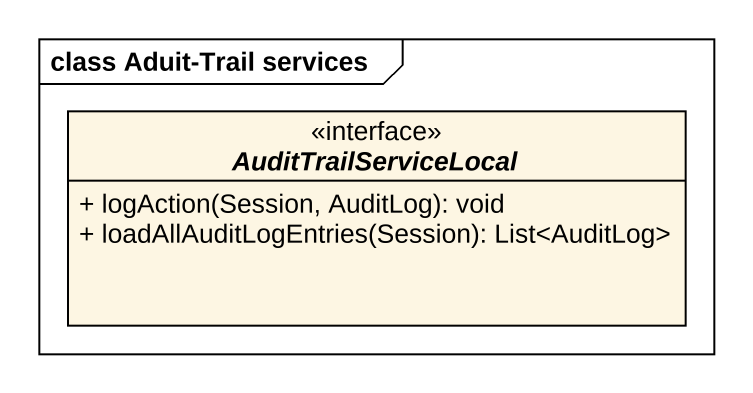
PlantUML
@startuml
mainframe class Aduit-Trail services
hide circle
hide empty members
skinparam classAttributeIconSize 0
interface AuditTrailServiceLocal <<interface>> {
  + logAction(Session, AuditLog): void
  + loadAllAuditLogEntries(Session): List<AuditLog>
}
@enduml
